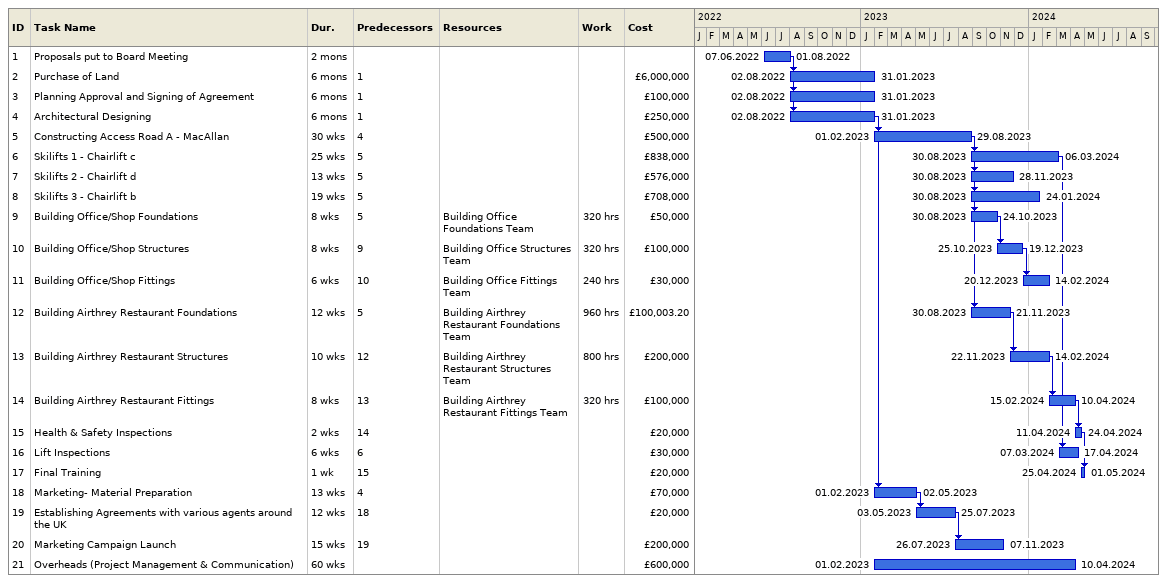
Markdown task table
| ID | Task | Duration | Start | Finish | Predecessors | Resources | Work (h) | Cost (£) |
|---|---|---|---|---|---|---|---|---|
| 1 | Proposals put to Board Meeting | 2mo | 2022-06-07 | 2022-08-01 |  |  |  |  |
| 2 | Purchase of Land | 6mo | 2022-08-02 | 2023-01-31 | 1 |  |  | 6000000 |
| 3 | Planning Approval and Signing of Agreement | 6mo | 2022-08-02 | 2023-01-31 | 1 |  |  | 100000 |
| 4 | Architectural Designing | 6mo | 2022-08-02 | 2023-01-31 | 1 |  |  | 250000 |
| 5 | Constructing Access Road A - MacAllan | 30w | 2023-02-01 | 2023-08-29 | 4 |  |  | 500000 |
| 6 | Skilifts 1 - Chairlift c | 25w | 2023-08-30 | 2024-03-06 | 5 |  |  | 838000 |
| 7 | Skilifts 2 - Chairlift d | 13w | 2023-08-30 | 2023-11-28 | 5 |  |  | 576000 |
| 8 | Skilifts 3 - Chairlift b | 19w | 2023-08-30 | 2024-01-24 | 5 |  |  | 708000 |
| 9 | Building Office/Shop Foundations | 8w | 2023-08-30 | 2023-10-24 | 5 | Building Office Foundations Team | 320 | 50000 |
| 10 | Building Office/Shop Structures | 8w | 2023-10-25 | 2023-12-19 | 9 | Building Office Structures Team | 320 | 100000 |
| 11 | Building Office/Shop Fittings | 6w | 2023-12-20 | 2024-02-14 | 10 | Building Office Fittings Team | 240 | 30000 |
| 12 | Building Airthrey Restaurant Foundations | 12w | 2023-08-30 | 2023-11-21 | 5 | Building Airthrey Restaurant Foundations Team | 960 | 100003.20 |
| 13 | Building Airthrey Restaurant Structures | 10w | 2023-11-22 | 2024-02-14 | 12 | Building Airthrey Restaurant Structures Team | 800 | 200000 |
| 14 | Building Airthrey Restaurant Fittings | 8w | 2024-02-15 | 2024-04-10 | 13 | Building Airthrey Restaurant Fittings Team | 320 | 100000 |
| 15 | Health & Safety Inspections | 2w | 2024-04-11 | 2024-04-24 | 14 |  |  | 20000 |
| 16 | Lift Inspections | 6w | 2024-03-07 | 2024-04-17 | 6 |  |  | 30000 |
| 17 | Final Training | 1w | 2024-04-25 | 2024-05-01 | 15 |  |  | 20000 |
| 18 | Marketing- Material Preparation | 13w | 2023-02-01 | 2023-05-02 | 4 |  |  | 70000 |
| 19 | Establishing Agreements with various agents around the UK | 12w | 2023-05-03 | 2023-07-25 | 18 |  |  | 20000 |
| 20 | Marketing Campaign Launch | 15w | 2023-07-26 | 2023-11-07 | 19 |  |  | 200000 |
| 21 | Overheads (Project Management & Communication) | 60w | 2023-02-01 | 2024-04-10 |  |  |  | 600000 |
